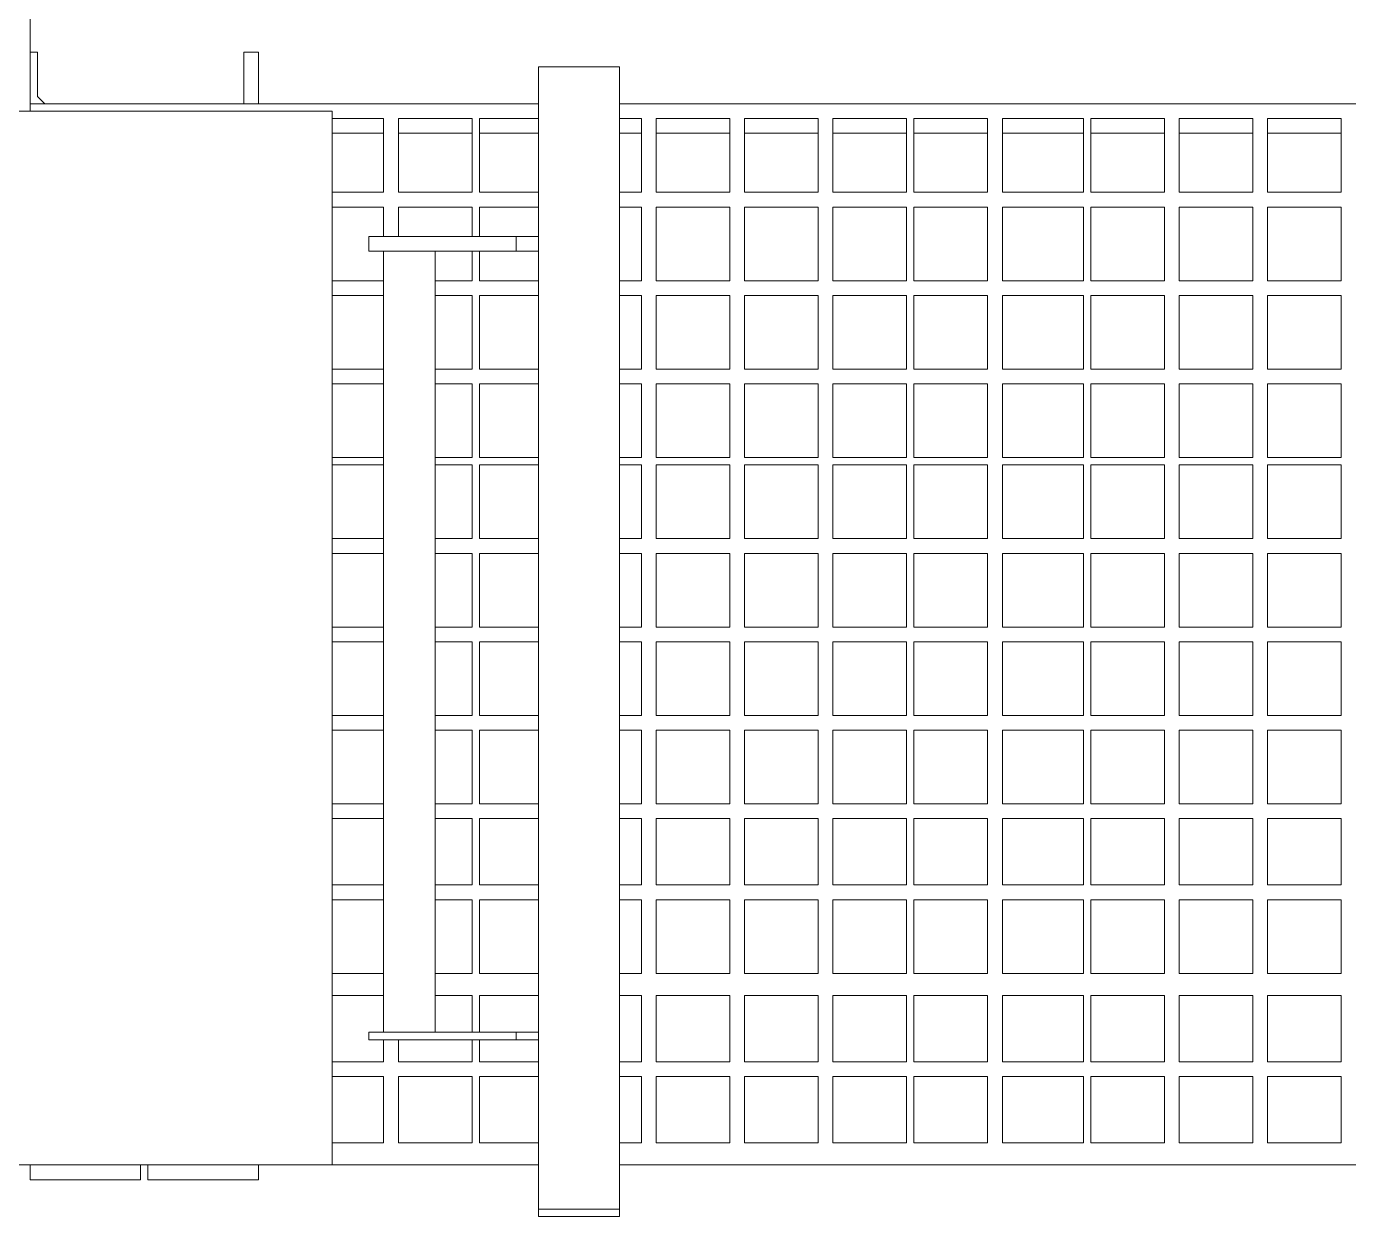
# Model space of a CAD drawing. Header units: metres. Extents: x -13621 to 152406, y -16073 to 22221.
# Drawn here: x 3802.2 to 3860, y 526.6 to 578.6 of the extents above; entities that cross this region are included whole.
import ezdxf

# ---------------------------------------------------------------- set-up
doc = ezdxf.new("R2010")
doc.units = ezdxf.units.M
doc.header["$LTSCALE"] = 100
doc.header["$MEASUREMENT"] = 0
doc.layers.get('0').update_dxf_attribs({"color": 9, "lineweight": 9})
doc.layers.add('32-ekipman', color=9, linetype='Continuous', lineweight=9)

# ---------------------------------------------------------------- blocks, each defined once
blk = doc.blocks.new('h')
for points in [[(181995.169, -16204.872), (181995.169, -16204.549)], [(181995.492, -16204.549), (181995.492, -16204.549), (181995.169, -16204.549)], [(181995.492, -16204.549), (181998.391, -16204.549)], [(181998.713, -16204.549), (181998.391, -16204.549), (181998.391, -16204.549)], [(181998.713, -16204.872), (181998.713, -16204.549)], [(181995.169, -16204.872), (181998.713, -16204.872)], [(181995.169, -16204.872), (181995.169, -16254.807)], [(181998.713, -16254.807), (181998.713, -16204.872)], [(182015.788, -16206.16), (182010.956, -16206.16)], [(182010.956, -16206.16), (182010.956, -16206.805)], [(182015.788, -16206.16), (182015.788, -16206.805)], [(182020.943, -16206.16), (182016.11, -16206.16)], [(182016.11, -16206.16), (182016.11, -16206.805)], [(182020.943, -16206.16), (182020.943, -16206.805)], [(181995.169, -16206.805), (181955.543, -16206.805)], [(182020.943, -16206.805), (181998.713, -16206.805)], [(182007.734, -16206.805), (182021.587, -16206.805)], [(182007.734, -16252.874), (182007.734, -16206.805)], [(182020.943, -16206.805), (182020.943, -16206.805)], [(181966.819, -16207.771), (181963.597, -16207.771)], [(181963.597, -16207.771), (181963.597, -16210.671)], [(181966.819, -16210.671), (181966.819, -16207.771)], [(181970.685, -16207.771), (181967.463, -16207.771)], [(181967.463, -16207.771), (181967.463, -16210.671)], [(181970.685, -16210.671), (181970.685, -16207.771)], [(181974.551, -16207.771), (181971.329, -16207.771)], [(181971.329, -16207.771), (181971.329, -16210.671)], [(181974.551, -16210.671), (181974.551, -16207.771)], [(181978.417, -16207.771), (181974.873, -16207.771)], [(181974.873, -16207.771), (181974.873, -16210.671)], [(181978.417, -16210.671), (181978.417, -16207.771)], [(181982.283, -16207.771), (181979.061, -16207.771)], [(181979.061, -16207.771), (181979.061, -16210.671)], [(181982.283, -16210.671), (181982.283, -16207.771)], [(181985.827, -16207.771), (181982.605, -16207.771)], [(181982.605, -16207.771), (181982.605, -16210.671)], [(181985.827, -16210.671), (181985.827, -16207.771)], [(181989.693, -16207.771), (181986.471, -16207.771)], [(181986.471, -16207.771), (181986.471, -16210.671)], [(181989.693, -16210.671), (181989.693, -16207.771)], [(181993.559, -16207.771), (181990.337, -16207.771)], [(181990.337, -16207.771), (181990.337, -16210.671)], [(181993.559, -16210.671), (181993.559, -16207.771)], [(181995.169, -16207.771), (181994.203, -16207.771)], [(181994.203, -16207.771), (181994.203, -16210.671)], [(182001.291, -16207.771), (181998.713, -16207.771)], [(182001.291, -16210.671), (182001.291, -16207.771)], [(182004.834, -16207.771), (182001.613, -16207.771)], [(182001.613, -16207.771), (182001.613, -16210.671)], [(182004.834, -16210.671), (182004.834, -16207.771)], [(182007.734, -16207.771), (182005.479, -16207.771)], [(182005.479, -16207.771), (182005.479, -16210.671)], [(181963.597, -16210.671), (181966.819, -16210.671)], [(181967.463, -16210.671), (181970.685, -16210.671)], [(181971.329, -16210.671), (181974.551, -16210.671)], [(181974.873, -16210.671), (181978.417, -16210.671)], [(181979.061, -16210.671), (181982.283, -16210.671)], [(181982.605, -16210.671), (181985.827, -16210.671)], [(181986.471, -16210.671), (181989.693, -16210.671)], [(181990.337, -16210.671), (181993.559, -16210.671)], [(181994.203, -16210.671), (181995.169, -16210.671)], [(181998.713, -16210.671), (182001.291, -16210.671)], [(182001.613, -16210.671), (182004.834, -16210.671)], [(182005.479, -16210.671), (182007.734, -16210.671)], [(181966.819, -16211.315), (181963.597, -16211.315)], [(181963.597, -16211.315), (181963.597, -16214.214)], [(181966.819, -16214.214), (181966.819, -16211.315)], [(181970.685, -16211.315), (181967.463, -16211.315)], [(181967.463, -16211.315), (181967.463, -16214.214)], [(181970.685, -16214.214), (181970.685, -16211.315)], [(181974.551, -16211.315), (181971.329, -16211.315)], [(181971.329, -16211.315), (181971.329, -16214.214)], [(181974.551, -16214.214), (181974.551, -16211.315)], [(181978.417, -16211.315), (181974.873, -16211.315)], [(181974.873, -16211.315), (181974.873, -16214.214)], [(181978.417, -16214.214), (181978.417, -16211.315)], [(181982.283, -16211.315), (181979.061, -16211.315)], [(181979.061, -16211.315), (181979.061, -16214.214)], [(181982.283, -16214.214), (181982.283, -16211.315)], [(181985.827, -16211.315), (181982.605, -16211.315)], [(181982.605, -16211.315), (181982.605, -16214.214)], [(181985.827, -16214.214), (181985.827, -16211.315)], [(181989.693, -16211.315), (181986.471, -16211.315)], [(181986.471, -16211.315), (181986.471, -16214.214)], [(181989.693, -16214.214), (181989.693, -16211.315)], [(181993.559, -16211.315), (181990.337, -16211.315)], [(181990.337, -16211.315), (181990.337, -16214.214)], [(181993.559, -16214.214), (181993.559, -16211.315)], [(181995.169, -16211.315), (181994.203, -16211.315)], [(181994.203, -16211.315), (181994.203, -16214.214)], [(182001.291, -16211.315), (181998.713, -16211.315)], [(182001.291, -16212.281), (182001.291, -16211.315)], [(182004.834, -16211.315), (182001.613, -16211.315)], [(182001.613, -16211.315), (182001.613, -16212.281)], [(182004.834, -16212.281), (182004.834, -16211.315)], [(182007.734, -16211.315), (182005.479, -16211.315)], [(182005.479, -16211.315), (182005.479, -16212.281)], [(182006.123, -16212.281), (181998.713, -16212.281)], [(181999.68, -16212.281), (181999.68, -16212.604)], [(182006.123, -16212.281), (182006.123, -16212.604)], [(182006.123, -16212.604), (181998.713, -16212.604)], [(182001.291, -16214.214), (182001.291, -16212.604)], [(182001.613, -16212.604), (182001.613, -16214.214)], [(182003.224, -16246.753), (182003.224, -16212.604)], [(182005.479, -16246.753), (182005.479, -16212.604)], [(181963.597, -16214.214), (181966.819, -16214.214)], [(181967.463, -16214.214), (181970.685, -16214.214)], [(181971.329, -16214.214), (181974.551, -16214.214)], [(181974.873, -16214.214), (181978.417, -16214.214)], [(181979.061, -16214.214), (181982.283, -16214.214)], [(181982.605, -16214.214), (181985.827, -16214.214)], [(181986.471, -16214.214), (181989.693, -16214.214)], [(181990.337, -16214.214), (181993.559, -16214.214)], [(181994.203, -16214.214), (181995.169, -16214.214)], [(181998.713, -16214.214), (182001.291, -16214.214)], [(182001.613, -16214.214), (182003.224, -16214.214)], [(182005.479, -16214.214), (182007.734, -16214.214)], [(181966.819, -16215.181), (181963.597, -16215.181)], [(181963.597, -16215.181), (181963.597, -16218.403)], [(181966.819, -16218.403), (181966.819, -16215.181)], [(181970.685, -16215.181), (181967.463, -16215.181)], [(181967.463, -16215.181), (181967.463, -16218.403)], [(181970.685, -16218.403), (181970.685, -16215.181)], [(181974.551, -16215.181), (181971.329, -16215.181)], [(181971.329, -16215.181), (181971.329, -16218.403)], [(181974.551, -16218.403), (181974.551, -16215.181)], [(181978.417, -16215.181), (181974.873, -16215.181)], [(181974.873, -16215.181), (181974.873, -16218.403)], [(181978.417, -16218.403), (181978.417, -16215.181)], [(181982.283, -16215.181), (181979.061, -16215.181)], [(181979.061, -16215.181), (181979.061, -16218.403)], [(181982.283, -16218.403), (181982.283, -16215.181)], [(181985.827, -16215.181), (181982.605, -16215.181)], [(181982.605, -16215.181), (181982.605, -16218.403)], [(181985.827, -16218.403), (181985.827, -16215.181)], [(181989.693, -16215.181), (181986.471, -16215.181)], [(181986.471, -16215.181), (181986.471, -16218.403)], [(181989.693, -16218.403), (181989.693, -16215.181)], [(181993.559, -16215.181), (181990.337, -16215.181)], [(181990.337, -16215.181), (181990.337, -16218.403)], [(181993.559, -16218.403), (181993.559, -16215.181)], [(181995.169, -16215.181), (181994.203, -16215.181)], [(181994.203, -16215.181), (181994.203, -16218.403)], [(182001.291, -16215.181), (181998.713, -16215.181)], [(182001.291, -16218.403), (182001.291, -16215.181)], [(182003.224, -16215.181), (182001.613, -16215.181)], [(182001.613, -16215.181), (182001.613, -16218.403)], [(182007.734, -16215.181), (182005.479, -16215.181)], [(181963.597, -16218.403), (181966.819, -16218.403)], [(181967.463, -16218.403), (181970.685, -16218.403)], [(181971.329, -16218.403), (181974.551, -16218.403)], [(181974.873, -16218.403), (181978.417, -16218.403)], [(181979.061, -16218.403), (181982.283, -16218.403)], [(181982.605, -16218.403), (181985.827, -16218.403)], [(181986.471, -16218.403), (181989.693, -16218.403)], [(181990.337, -16218.403), (181993.559, -16218.403)], [(181994.203, -16218.403), (181995.169, -16218.403)], [(181998.713, -16218.403), (182001.291, -16218.403)], [(182001.613, -16218.403), (182003.224, -16218.403)], [(182005.479, -16218.403), (182007.734, -16218.403)], [(181966.819, -16219.047), (181963.597, -16219.047)], [(181963.597, -16219.047), (181963.597, -16221.946)], [(181966.819, -16221.946), (181966.819, -16219.047)], [(181970.685, -16219.047), (181967.463, -16219.047)], [(181967.463, -16219.047), (181967.463, -16221.946)], [(181970.685, -16221.946), (181970.685, -16219.047)], [(181974.551, -16219.047), (181971.329, -16219.047)], [(181971.329, -16219.047), (181971.329, -16221.946)], [(181974.551, -16221.946), (181974.551, -16219.047)], [(181978.417, -16219.047), (181974.873, -16219.047)], [(181974.873, -16219.047), (181974.873, -16221.946)], [(181978.417, -16221.946), (181978.417, -16219.047)], [(181982.283, -16219.047), (181979.061, -16219.047)], [(181979.061, -16219.047), (181979.061, -16221.946)], [(181982.283, -16221.946), (181982.283, -16219.047)], [(181985.827, -16219.047), (181982.605, -16219.047)], [(181982.605, -16219.047), (181982.605, -16221.946)], [(181985.827, -16221.946), (181985.827, -16219.047)], [(181989.693, -16219.047), (181986.471, -16219.047)], [(181986.471, -16219.047), (181986.471, -16221.946)], [(181989.693, -16221.946), (181989.693, -16219.047)], [(181993.559, -16219.047), (181990.337, -16219.047)], [(181990.337, -16219.047), (181990.337, -16221.946)], [(181993.559, -16221.946), (181993.559, -16219.047)], [(181995.169, -16219.047), (181994.203, -16219.047)], [(181994.203, -16219.047), (181994.203, -16221.946)], [(182001.291, -16219.047), (181998.713, -16219.047)], [(182001.291, -16221.946), (182001.291, -16219.047)], [(182003.224, -16219.047), (182001.613, -16219.047)], [(182001.613, -16219.047), (182001.613, -16221.946)], [(182007.734, -16219.047), (182005.479, -16219.047)], [(181963.597, -16221.946), (181966.819, -16221.946)], [(181967.463, -16221.946), (181970.685, -16221.946)], [(181971.329, -16221.946), (181974.551, -16221.946)], [(181974.873, -16221.946), (181978.417, -16221.946)], [(181979.061, -16221.946), (181982.283, -16221.946)], [(181982.605, -16221.946), (181985.827, -16221.946)], [(181986.471, -16221.946), (181989.693, -16221.946)], [(181990.337, -16221.946), (181993.559, -16221.946)], [(181994.203, -16221.946), (181995.169, -16221.946)], [(181998.713, -16221.946), (182001.291, -16221.946)], [(182001.613, -16221.946), (182003.224, -16221.946)], [(182005.479, -16221.946), (182007.734, -16221.946)], [(181966.819, -16222.591), (181963.597, -16222.591)], [(181963.597, -16222.591), (181963.597, -16225.812)], [(181966.819, -16225.812), (181966.819, -16222.591)], [(181970.685, -16222.591), (181967.463, -16222.591)], [(181967.463, -16222.591), (181967.463, -16225.812)], [(181970.685, -16225.812), (181970.685, -16222.591)], [(181974.551, -16222.591), (181971.329, -16222.591)], [(181971.329, -16222.591), (181971.329, -16225.812)], [(181974.551, -16225.812), (181974.551, -16222.591)], [(181978.417, -16222.591), (181974.873, -16222.591)], [(181974.873, -16222.591), (181974.873, -16225.812)], [(181978.417, -16225.812), (181978.417, -16222.591)], [(181982.283, -16222.591), (181979.061, -16222.591)], [(181979.061, -16222.591), (181979.061, -16225.812)], [(181982.283, -16225.812), (181982.283, -16222.591)], [(181985.827, -16222.591), (181982.605, -16222.591)], [(181982.605, -16222.591), (181982.605, -16225.812)], [(181985.827, -16225.812), (181985.827, -16222.591)], [(181989.693, -16222.591), (181986.471, -16222.591)], [(181986.471, -16222.591), (181986.471, -16225.812)], [(181989.693, -16225.812), (181989.693, -16222.591)], [(181993.559, -16222.591), (181990.337, -16222.591)], [(181990.337, -16222.591), (181990.337, -16225.812)], [(181993.559, -16225.812), (181993.559, -16222.591)], [(181995.169, -16222.591), (181994.203, -16222.591)], [(181994.203, -16222.591), (181994.203, -16225.812)], [(182001.291, -16222.591), (181998.713, -16222.591)], [(182001.291, -16225.812), (182001.291, -16222.591)], [(182003.224, -16222.591), (182001.613, -16222.591)], [(182001.613, -16222.591), (182001.613, -16225.812)], [(182007.734, -16222.591), (182005.479, -16222.591)], [(181963.597, -16225.812), (181966.819, -16225.812)], [(181967.463, -16225.812), (181970.685, -16225.812)], [(181971.329, -16225.812), (181974.551, -16225.812)], [(181974.873, -16225.812), (181978.417, -16225.812)], [(181979.061, -16225.812), (181982.283, -16225.812)], [(181982.605, -16225.812), (181985.827, -16225.812)], [(181986.471, -16225.812), (181989.693, -16225.812)], [(181990.337, -16225.812), (181993.559, -16225.812)], [(181994.203, -16225.812), (181995.169, -16225.812)], [(181998.713, -16225.812), (182001.291, -16225.812)], [(182001.613, -16225.812), (182003.224, -16225.812)], [(182005.479, -16225.812), (182007.734, -16225.812)], [(181966.819, -16226.457), (181963.597, -16226.457)], [(181963.597, -16226.457), (181963.597, -16229.678)], [(181966.819, -16229.678), (181966.819, -16226.457)], [(181970.685, -16226.457), (181967.463, -16226.457)], [(181967.463, -16226.457), (181967.463, -16229.678)], [(181970.685, -16229.678), (181970.685, -16226.457)], [(181974.551, -16226.457), (181971.329, -16226.457)], [(181971.329, -16226.457), (181971.329, -16229.678)], [(181974.551, -16229.678), (181974.551, -16226.457)], [(181978.417, -16226.457), (181974.873, -16226.457)], [(181974.873, -16226.457), (181974.873, -16229.678)], [(181978.417, -16229.678), (181978.417, -16226.457)], [(181982.283, -16226.457), (181979.061, -16226.457)], [(181979.061, -16226.457), (181979.061, -16229.678)], [(181982.283, -16229.678), (181982.283, -16226.457)], [(181985.827, -16226.457), (181982.605, -16226.457)], [(181982.605, -16226.457), (181982.605, -16229.678)], [(181985.827, -16229.678), (181985.827, -16226.457)], [(181989.693, -16226.457), (181986.471, -16226.457)], [(181986.471, -16226.457), (181986.471, -16229.678)], [(181989.693, -16229.678), (181989.693, -16226.457)], [(181993.559, -16226.457), (181990.337, -16226.457)], [(181990.337, -16226.457), (181990.337, -16229.678)], [(181993.559, -16229.678), (181993.559, -16226.457)], [(181995.169, -16226.457), (181994.203, -16226.457)], [(181994.203, -16226.457), (181994.203, -16229.678)], [(182001.291, -16226.457), (181998.713, -16226.457)], [(182001.291, -16229.678), (182001.291, -16226.457)], [(182003.224, -16226.457), (182001.613, -16226.457)], [(182001.613, -16226.457), (182001.613, -16229.678)], [(182007.734, -16226.457), (182005.479, -16226.457)], [(181963.597, -16229.678), (181966.819, -16229.678)], [(181967.463, -16229.678), (181970.685, -16229.678)], [(181971.329, -16229.678), (181974.551, -16229.678)], [(181974.873, -16229.678), (181978.417, -16229.678)], [(181979.061, -16229.678), (181982.283, -16229.678)], [(181982.605, -16229.678), (181985.827, -16229.678)], [(181986.471, -16229.678), (181989.693, -16229.678)], [(181990.337, -16229.678), (181993.559, -16229.678)], [(181994.203, -16229.678), (181995.169, -16229.678)], [(181998.713, -16229.678), (182001.291, -16229.678)], [(182001.613, -16229.678), (182003.224, -16229.678)], [(182005.479, -16229.678), (182007.734, -16229.678)], [(181966.819, -16230.323), (181963.597, -16230.323)], [(181963.597, -16230.323), (181963.597, -16233.544)], [(181966.819, -16233.544), (181966.819, -16230.323)], [(181970.685, -16230.323), (181967.463, -16230.323)], [(181967.463, -16230.323), (181967.463, -16233.544)], [(181970.685, -16233.544), (181970.685, -16230.323)], [(181974.551, -16230.323), (181971.329, -16230.323)], [(181971.329, -16230.323), (181971.329, -16233.544)], [(181974.551, -16233.544), (181974.551, -16230.323)], [(181978.417, -16230.323), (181974.873, -16230.323)], [(181974.873, -16230.323), (181974.873, -16233.544)], [(181978.417, -16233.544), (181978.417, -16230.323)], [(181982.283, -16230.323), (181979.061, -16230.323)], [(181979.061, -16230.323), (181979.061, -16233.544)], [(181982.283, -16233.544), (181982.283, -16230.323)], [(181985.827, -16230.323), (181982.605, -16230.323)], [(181982.605, -16230.323), (181982.605, -16233.544)], [(181985.827, -16233.544), (181985.827, -16230.323)], [(181989.693, -16230.323), (181986.471, -16230.323)], [(181986.471, -16230.323), (181986.471, -16233.544)], [(181989.693, -16233.544), (181989.693, -16230.323)], [(181993.559, -16230.323), (181990.337, -16230.323)], [(181990.337, -16230.323), (181990.337, -16233.544)], [(181993.559, -16233.544), (181993.559, -16230.323)], [(181995.169, -16230.323), (181994.203, -16230.323)], [(181994.203, -16230.323), (181994.203, -16233.544)], [(182001.291, -16230.323), (181998.713, -16230.323)], [(182001.291, -16233.544), (182001.291, -16230.323)], [(182003.224, -16230.323), (182001.613, -16230.323)], [(182001.613, -16230.323), (182001.613, -16233.544)], [(182007.734, -16230.323), (182005.479, -16230.323)], [(181963.597, -16233.544), (181966.819, -16233.544)], [(181967.463, -16233.544), (181970.685, -16233.544)], [(181971.329, -16233.544), (181974.551, -16233.544)], [(181974.873, -16233.544), (181978.417, -16233.544)], [(181979.061, -16233.544), (181982.283, -16233.544)], [(181982.605, -16233.544), (181985.827, -16233.544)], [(181986.471, -16233.544), (181989.693, -16233.544)], [(181990.337, -16233.544), (181993.559, -16233.544)], [(181994.203, -16233.544), (181995.169, -16233.544)], [(181998.713, -16233.544), (182001.291, -16233.544)], [(182001.613, -16233.544), (182003.224, -16233.544)], [(182005.479, -16233.544), (182007.734, -16233.544)], [(181966.819, -16234.189), (181963.597, -16234.189)], [(181963.597, -16234.189), (181963.597, -16237.41)], [(181966.819, -16237.41), (181966.819, -16234.189)], [(181970.685, -16234.189), (181967.463, -16234.189)], [(181967.463, -16234.189), (181967.463, -16237.41)], [(181970.685, -16237.41), (181970.685, -16234.189)], [(181974.551, -16234.189), (181971.329, -16234.189)], [(181971.329, -16234.189), (181971.329, -16237.41)], [(181974.551, -16237.41), (181974.551, -16234.189)], [(181978.417, -16234.189), (181974.873, -16234.189)], [(181974.873, -16234.189), (181974.873, -16237.41)], [(181978.417, -16237.41), (181978.417, -16234.189)], [(181982.283, -16234.189), (181979.061, -16234.189)], [(181979.061, -16234.189), (181979.061, -16237.41)], [(181982.283, -16237.41), (181982.283, -16234.189)], [(181985.827, -16234.189), (181982.605, -16234.189)], [(181982.605, -16234.189), (181982.605, -16237.41)], [(181985.827, -16237.41), (181985.827, -16234.189)], [(181989.693, -16234.189), (181986.471, -16234.189)], [(181986.471, -16234.189), (181986.471, -16237.41)], [(181989.693, -16237.41), (181989.693, -16234.189)], [(181993.559, -16234.189), (181990.337, -16234.189)], [(181990.337, -16234.189), (181990.337, -16237.41)], [(181993.559, -16237.41), (181993.559, -16234.189)], [(181995.169, -16234.189), (181994.203, -16234.189)], [(181994.203, -16234.189), (181994.203, -16237.41)], [(182001.291, -16234.189), (181998.713, -16234.189)], [(182001.291, -16237.41), (182001.291, -16234.189)], [(182003.224, -16234.189), (182001.613, -16234.189)], [(182001.613, -16234.189), (182001.613, -16237.41)], [(182007.734, -16234.189), (182005.479, -16234.189)], [(181963.597, -16237.41), (181966.819, -16237.41)], [(181966.819, -16237.733), (181963.597, -16237.733)], [(181963.597, -16237.733), (181963.597, -16240.954)], [(181966.819, -16240.954), (181966.819, -16237.733)], [(181967.463, -16237.41), (181970.685, -16237.41)], [(181970.685, -16237.733), (181967.463, -16237.733)], [(181967.463, -16237.733), (181967.463, -16240.954)], [(181970.685, -16240.954), (181970.685, -16237.733)], [(181971.329, -16237.41), (181974.551, -16237.41)], [(181974.551, -16237.733), (181971.329, -16237.733)], [(181971.329, -16237.733), (181971.329, -16240.954)], [(181974.551, -16240.954), (181974.551, -16237.733)], [(181974.873, -16237.41), (181978.417, -16237.41)], [(181978.417, -16237.733), (181974.873, -16237.733)], [(181974.873, -16237.733), (181974.873, -16240.954)], [(181978.417, -16240.954), (181978.417, -16237.733)], [(181979.061, -16237.41), (181982.283, -16237.41)], [(181982.283, -16237.733), (181979.061, -16237.733)], [(181979.061, -16237.733), (181979.061, -16240.954)], [(181982.283, -16240.954), (181982.283, -16237.733)], [(181982.605, -16237.41), (181985.827, -16237.41)], [(181985.827, -16237.733), (181982.605, -16237.733)], [(181982.605, -16237.733), (181982.605, -16240.954)], [(181985.827, -16240.954), (181985.827, -16237.733)], [(181986.471, -16237.41), (181989.693, -16237.41)], [(181989.693, -16237.733), (181986.471, -16237.733)], [(181986.471, -16237.733), (181986.471, -16240.954)], [(181989.693, -16240.954), (181989.693, -16237.733)], [(181990.337, -16237.41), (181993.559, -16237.41)], [(181993.559, -16237.733), (181990.337, -16237.733)], [(181990.337, -16237.733), (181990.337, -16240.954)], [(181993.559, -16240.954), (181993.559, -16237.733)], [(181994.203, -16237.41), (181995.169, -16237.41)], [(181995.169, -16237.733), (181994.203, -16237.733)], [(181994.203, -16237.733), (181994.203, -16240.954)], [(181998.713, -16237.41), (182001.291, -16237.41)], [(182001.291, -16237.733), (181998.713, -16237.733)], [(182001.291, -16240.954), (182001.291, -16237.733)], [(182001.613, -16237.41), (182003.224, -16237.41)], [(182003.224, -16237.733), (182001.613, -16237.733)], [(182001.613, -16237.733), (182001.613, -16240.954)], [(182005.479, -16237.41), (182007.734, -16237.41)], [(182007.734, -16237.733), (182005.479, -16237.733)], [(181963.597, -16240.954), (181966.819, -16240.954)], [(181967.463, -16240.954), (181970.685, -16240.954)], [(181971.329, -16240.954), (181974.551, -16240.954)], [(181974.873, -16240.954), (181978.417, -16240.954)], [(181979.061, -16240.954), (181982.283, -16240.954)], [(181982.605, -16240.954), (181985.827, -16240.954)], [(181986.471, -16240.954), (181989.693, -16240.954)], [(181990.337, -16240.954), (181993.559, -16240.954)], [(181994.203, -16240.954), (181995.169, -16240.954)], [(181998.713, -16240.954), (182001.291, -16240.954)], [(182001.613, -16240.954), (182003.224, -16240.954)], [(182005.479, -16240.954), (182007.734, -16240.954)], [(181966.819, -16241.599), (181963.597, -16241.599)], [(181963.597, -16241.599), (181963.597, -16244.82)], [(181966.819, -16244.82), (181966.819, -16241.599)], [(181970.685, -16241.599), (181967.463, -16241.599)], [(181967.463, -16241.599), (181967.463, -16244.82)], [(181970.685, -16244.82), (181970.685, -16241.599)], [(181974.551, -16241.599), (181971.329, -16241.599)], [(181971.329, -16241.599), (181971.329, -16244.82)], [(181974.551, -16244.82), (181974.551, -16241.599)], [(181978.417, -16241.599), (181974.873, -16241.599)], [(181974.873, -16241.599), (181974.873, -16244.82)], [(181978.417, -16244.82), (181978.417, -16241.599)], [(181982.283, -16241.599), (181979.061, -16241.599)], [(181979.061, -16241.599), (181979.061, -16244.82)], [(181982.283, -16244.82), (181982.283, -16241.599)], [(181985.827, -16241.599), (181982.605, -16241.599)], [(181982.605, -16241.599), (181982.605, -16244.82)], [(181985.827, -16244.82), (181985.827, -16241.599)], [(181989.693, -16241.599), (181986.471, -16241.599)], [(181986.471, -16241.599), (181986.471, -16244.82)], [(181989.693, -16244.82), (181989.693, -16241.599)], [(181993.559, -16241.599), (181990.337, -16241.599)], [(181990.337, -16241.599), (181990.337, -16244.82)], [(181993.559, -16244.82), (181993.559, -16241.599)], [(181995.169, -16241.599), (181994.203, -16241.599)], [(181994.203, -16241.599), (181994.203, -16244.82)], [(182001.291, -16241.599), (181998.713, -16241.599)], [(182001.291, -16244.82), (182001.291, -16241.599)], [(182003.224, -16241.599), (182001.613, -16241.599)], [(182001.613, -16241.599), (182001.613, -16244.82)], [(182007.734, -16241.599), (182005.479, -16241.599)], [(181963.597, -16244.82), (181966.819, -16244.82)], [(181967.463, -16244.82), (181970.685, -16244.82)], [(181971.329, -16244.82), (181974.551, -16244.82)], [(181974.873, -16244.82), (181978.417, -16244.82)], [(181979.061, -16244.82), (181982.283, -16244.82)], [(181982.605, -16244.82), (181985.827, -16244.82)], [(181986.471, -16244.82), (181989.693, -16244.82)], [(181990.337, -16244.82), (181993.559, -16244.82)], [(181994.203, -16244.82), (181995.169, -16244.82)], [(181998.713, -16244.82), (182001.291, -16244.82)], [(182001.613, -16244.82), (182003.224, -16244.82)], [(182005.479, -16244.82), (182007.734, -16244.82)], [(181966.819, -16245.465), (181963.597, -16245.465)], [(181963.597, -16245.465), (181963.597, -16248.686)], [(181966.819, -16248.686), (181966.819, -16245.465)], [(181970.685, -16245.465), (181967.463, -16245.465)], [(181967.463, -16245.465), (181967.463, -16248.686)], [(181970.685, -16248.686), (181970.685, -16245.465)], [(181974.551, -16245.465), (181971.329, -16245.465)], [(181971.329, -16245.465), (181971.329, -16248.686)], [(181974.551, -16248.686), (181974.551, -16245.465)], [(181978.417, -16245.465), (181974.873, -16245.465)], [(181974.873, -16245.465), (181974.873, -16248.686)], [(181978.417, -16248.686), (181978.417, -16245.465)], [(181982.283, -16245.465), (181979.061, -16245.465)], [(181979.061, -16245.465), (181979.061, -16248.686)], [(181982.283, -16248.686), (181982.283, -16245.465)], [(181985.827, -16245.465), (181982.605, -16245.465)], [(181982.605, -16245.465), (181982.605, -16248.686)], [(181985.827, -16248.686), (181985.827, -16245.465)], [(181989.693, -16245.465), (181986.471, -16245.465)], [(181986.471, -16245.465), (181986.471, -16248.686)], [(181989.693, -16248.686), (181989.693, -16245.465)], [(181993.559, -16245.465), (181990.337, -16245.465)], [(181990.337, -16245.465), (181990.337, -16248.686)], [(181993.559, -16248.686), (181993.559, -16245.465)], [(181995.169, -16245.465), (181994.203, -16245.465)], [(181994.203, -16245.465), (181994.203, -16248.686)], [(182001.291, -16245.465), (181998.713, -16245.465)], [(182001.291, -16246.753), (182001.291, -16245.465)], [(182003.224, -16245.465), (182001.613, -16245.465)], [(182001.613, -16245.465), (182001.613, -16246.753)], [(182007.734, -16245.465), (182005.479, -16245.465)], [(182006.123, -16246.753), (181998.713, -16246.753)], [(181999.68, -16247.398), (181999.68, -16246.753)], [(182006.123, -16247.398), (182006.123, -16246.753)], [(182006.123, -16247.398), (181998.713, -16247.398)], [(182001.291, -16248.686), (182001.291, -16247.398)], [(182001.613, -16247.398), (182001.613, -16248.686)], [(182004.834, -16248.686), (182004.834, -16247.398)], [(182005.479, -16247.398), (182005.479, -16248.686)], [(181963.597, -16248.686), (181966.819, -16248.686)], [(181967.463, -16248.686), (181970.685, -16248.686)], [(181971.329, -16248.686), (181974.551, -16248.686)], [(181974.873, -16248.686), (181978.417, -16248.686)], [(181979.061, -16248.686), (181982.283, -16248.686)], [(181982.605, -16248.686), (181985.827, -16248.686)], [(181986.471, -16248.686), (181989.693, -16248.686)], [(181990.337, -16248.686), (181993.559, -16248.686)], [(181994.203, -16248.686), (181995.169, -16248.686)], [(181998.713, -16248.686), (182001.291, -16248.686)], [(182001.613, -16248.686), (182004.834, -16248.686)], [(182005.479, -16248.686), (182007.734, -16248.686)], [(181966.819, -16249.331), (181963.597, -16249.331)], [(181963.597, -16249.331), (181963.597, -16252.552)], [(181966.819, -16252.552), (181966.819, -16249.331)], [(181970.685, -16249.331), (181967.463, -16249.331)], [(181967.463, -16249.331), (181967.463, -16252.552)], [(181970.685, -16252.552), (181970.685, -16249.331)], [(181974.551, -16249.331), (181971.329, -16249.331)], [(181971.329, -16249.331), (181971.329, -16252.552)], [(181974.551, -16252.552), (181974.551, -16249.331)], [(181978.417, -16249.331), (181974.873, -16249.331)], [(181974.873, -16249.331), (181974.873, -16252.552)], [(181978.417, -16252.552), (181978.417, -16249.331)], [(181982.283, -16249.331), (181979.061, -16249.331)], [(181979.061, -16249.331), (181979.061, -16252.552)], [(181982.283, -16252.552), (181982.283, -16249.331)], [(181985.827, -16249.331), (181982.605, -16249.331)], [(181982.605, -16249.331), (181982.605, -16252.552)], [(181985.827, -16252.552), (181985.827, -16249.331)], [(181989.693, -16249.331), (181986.471, -16249.331)], [(181986.471, -16249.331), (181986.471, -16252.552)], [(181989.693, -16252.552), (181989.693, -16249.331)], [(181993.559, -16249.331), (181990.337, -16249.331)], [(181990.337, -16249.331), (181990.337, -16252.552)], [(181993.559, -16252.552), (181993.559, -16249.331)], [(181995.169, -16249.331), (181994.203, -16249.331)], [(181994.203, -16249.331), (181994.203, -16252.552)], [(182001.291, -16249.331), (181998.713, -16249.331)], [(182001.291, -16252.552), (182001.291, -16249.331)], [(182004.834, -16249.331), (182001.613, -16249.331)], [(182001.613, -16249.331), (182001.613, -16252.552)], [(182004.834, -16252.552), (182004.834, -16249.331)], [(182007.734, -16249.331), (182005.479, -16249.331)], [(182005.479, -16249.331), (182005.479, -16252.552)], [(181966.819, -16251.908), (181963.597, -16251.908)], [(181970.685, -16251.908), (181967.463, -16251.908)], [(181974.551, -16251.908), (181971.329, -16251.908)], [(181978.417, -16251.908), (181974.873, -16251.908)], [(181982.283, -16251.908), (181979.061, -16251.908)], [(181985.827, -16251.908), (181982.605, -16251.908)], [(181989.693, -16251.908), (181986.471, -16251.908)], [(181993.559, -16251.908), (181990.337, -16251.908)], [(181995.169, -16251.908), (181994.203, -16251.908)], [(182001.291, -16251.908), (181998.713, -16251.908)], [(182004.834, -16251.908), (182001.613, -16251.908)], [(182007.734, -16251.908), (182005.479, -16251.908)], [(181963.597, -16252.552), (181966.819, -16252.552)], [(181967.463, -16252.552), (181970.685, -16252.552)], [(181971.329, -16252.552), (181974.551, -16252.552)], [(181974.873, -16252.552), (181978.417, -16252.552)], [(181979.061, -16252.552), (181982.283, -16252.552)], [(181982.605, -16252.552), (181985.827, -16252.552)], [(181986.471, -16252.552), (181989.693, -16252.552)], [(181990.337, -16252.552), (181993.559, -16252.552)], [(181994.203, -16252.552), (181995.169, -16252.552)], [(181998.713, -16252.552), (182001.291, -16252.552)], [(182001.613, -16252.552), (182004.834, -16252.552)], [(182005.479, -16252.552), (182007.734, -16252.552)], [(181955.543, -16253.197), (181995.169, -16253.197)], [(181995.169, -16253.197), (181959.731, -16253.197)], [(182010.956, -16253.197), (181998.713, -16253.197)], [(181998.713, -16253.197), (182020.943, -16253.197)], [(182007.734, -16252.874), (182021.587, -16252.874)], [(182010.956, -16253.519), (182010.956, -16253.197), (182011.278, -16253.197), (182011.278, -16253.197)], [(182010.956, -16253.197), (182010.956, -16255.452)], [(182012.244, -16253.197), (182011.6, -16253.197), (182011.6, -16253.519)], [(182020.298, -16253.197), (182011.6, -16253.197)], [(182015.788, -16253.197), (182012.244, -16253.197)], [(182015.788, -16253.197), (182015.788, -16253.197)], [(182019.976, -16253.197), (182016.11, -16253.197)], [(182016.11, -16253.197), (182016.11, -16253.197)], [(182020.621, -16253.519), (182020.298, -16253.197), (182019.976, -16253.197)], [(182020.621, -16253.197), (182020.621, -16253.197)], [(182020.621, -16253.197), (182020.943, -16253.197), (182020.943, -16253.519)], [(182020.943, -16253.197), (182020.943, -16252.874)], [(182020.943, -16362.411), (182020.943, -16252.874)], [(182011.6, -16253.519), (182011.6, -16255.452)], [(182020.621, -16253.519), (182020.621, -16255.452)], [(181998.713, -16254.807), (181995.169, -16254.807)], [(181995.169, -16254.807), (181995.169, -16254.807)], [(181995.169, -16254.807), (181995.492, -16254.807)], [(181998.391, -16254.807), (181995.492, -16254.807)], [(181998.391, -16254.807), (181998.713, -16254.807)], [(181998.713, -16254.807), (181998.713, -16254.807)], [(182010.956, -16255.452), (182011.6, -16255.452)], [(182020.943, -16255.452), (182020.621, -16255.452)]]:
    blk.add_lwpolyline(points)
blk = doc.blocks.new('2.bod.Mimari')
at = {"layer": '32-ekipman', "ltscale": 2, "rotation": 180}
blk.add_blockref('h', (185823.255, -24307.965), dxfattribs=at)

msp = doc.modelspace()

# ---------------------------------------------------------------- block references
msp.add_blockref('2.bod.Mimari', (0, 8630))

doc.saveas('drawing.dxf')
